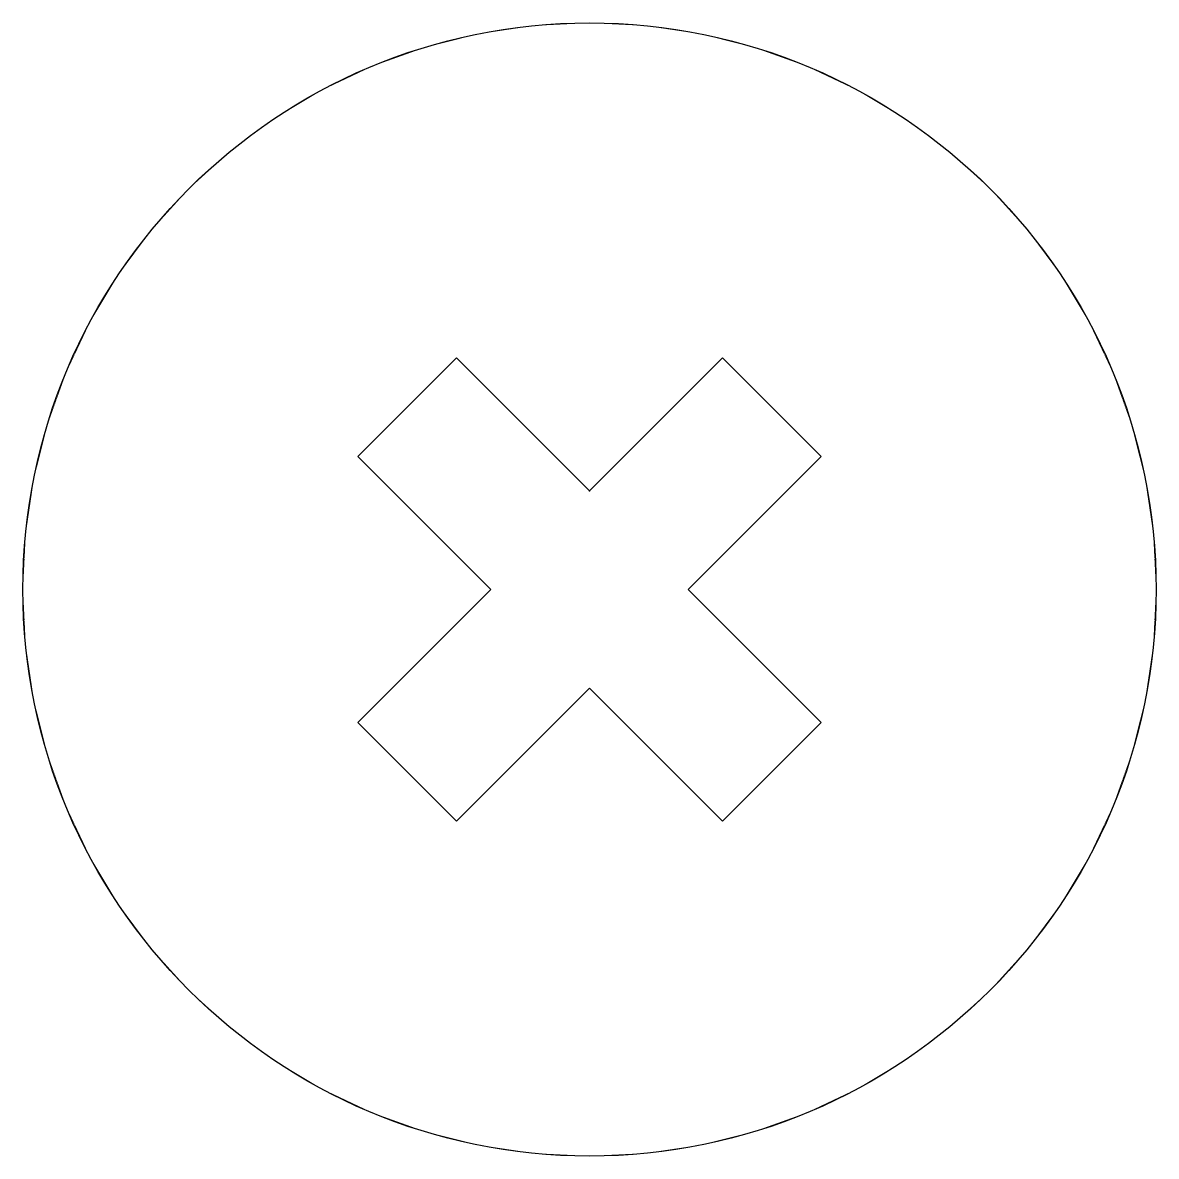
# Model space of a CAD drawing. Header units: millimetres. Extents: x 405.152 to 405.522, y 289.731 to 290.102.
import ezdxf

# ---------------------------------------------------------------- set-up
doc = ezdxf.new("R2010")
doc.units = ezdxf.units.MM
doc.layers.add('Object', color=7, linetype='Continuous')

msp = doc.modelspace()

# ---------------------------------------------------------------- linework, layer by layer
at = {"color": 7, "linetype": 'Continuous'}
for p, q in [((405.2935, 289.99224), (405.26124, 289.95998)), ((405.33692, 289.94882), (405.2935, 289.99224)), ((405.33692, 289.94882), (405.38034, 289.99224)), ((405.4126, 289.95998), (405.38034, 289.99224)), ((405.30466, 289.91656), (405.26124, 289.95998)), ((405.36917, 289.91656), (405.4126, 289.95998)), ((405.26124, 289.87314), (405.30466, 289.91656)), ((405.4126, 289.87314), (405.36917, 289.91656)), ((405.2935, 289.84088), (405.33692, 289.8843)), ((405.38034, 289.84088), (405.33692, 289.8843)), ((405.2935, 289.84088), (405.26124, 289.87314)), ((405.4126, 289.87314), (405.38034, 289.84088))]:
    msp.add_line(p, q, dxfattribs=at)
at = {"layer": 'Object', "color": 7, "linetype": 'Continuous', "const_width": 0.00013}
msp.add_lwpolyline([(405.15181, 289.91656, 1), (405.52203, 289.91656, 1), (405.15181, 289.91656, 1)], format="xyb", close=True, dxfattribs=at)
for points in [[(405.2935, 289.99224), (405.33692, 289.94882), (405.38034, 289.99224), (405.4126, 289.95998), (405.36917, 289.91656), (405.4126, 289.87314), (405.38034, 289.84088), (405.33692, 289.8843), (405.2935, 289.84088), (405.26124, 289.87314), (405.30466, 289.91656), (405.26124, 289.95998), (405.2935, 289.99224)], [(405.36917, 289.91656), (405.4126, 289.95998), (405.38034, 289.99224), (405.33692, 289.94882), (405.2935, 289.99224), (405.26124, 289.95998), (405.30466, 289.91656), (405.26124, 289.87314), (405.2935, 289.84088), (405.33692, 289.8843), (405.38034, 289.84088), (405.4126, 289.87314), (405.36917, 289.91656)]]:
    msp.add_lwpolyline(points, close=True, dxfattribs=at)
at = {"layer": 'Object', "color": 7, "linetype": 'Continuous'}
msp.add_circle((405.33692, 289.91656), 0.18511, dxfattribs=at)
msp.add_point((405.33692, 289.94882), dxfattribs=at)

doc.saveas('drawing.dxf')
